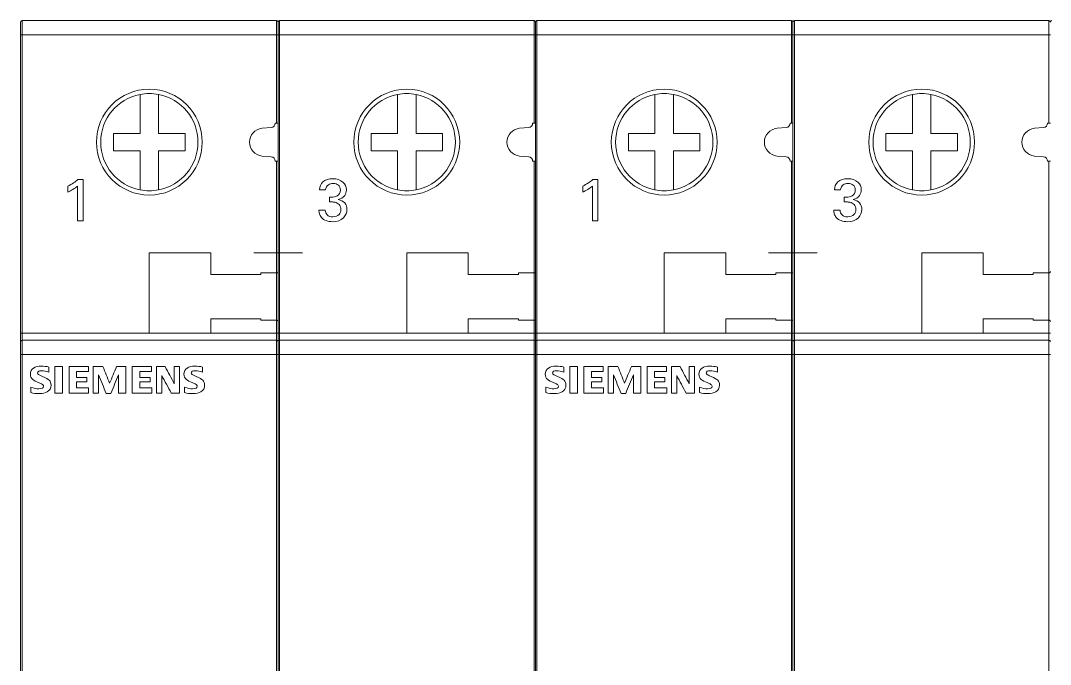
# Model space of a CAD drawing. Header units: millimetres. Extents: x -5035 to 14510, y -7775 to 12.
# Drawn here: x 1154.4 to 1226.4, y -2109.5 to -2064.5 of the extents above; entities that cross this region are included whole.
import ezdxf

# ---------------------------------------------------------------- set-up
doc = ezdxf.new("R2010")
doc.units = ezdxf.units.MM
doc.layers.add('eProC - L2', color=41, linetype='Continuous', lineweight=20)

msp = doc.modelspace()

# ---------------------------------------------------------------- linework, layer by layer
at = {"layer": 'eProC - L2'}
for p, q in [((1154.383, -2065.457), (1154.383, -2064.557)), ((1154.483, -2065.457), (1154.483, -2064.457)), ((1172.283, -2064.457), (1154.483, -2064.457)), ((1172.283, -2064.457), (1172.283, -2065.457)), ((1172.383, -2065.457), (1172.383, -2064.557)), ((1172.483, -2065.457), (1172.483, -2064.457)), ((1190.283, -2064.457), (1172.483, -2064.457)), ((1190.283, -2064.457), (1190.283, -2065.457)), ((1190.383, -2065.457), (1190.383, -2064.557)), ((1190.383, -2065.457), (1190.383, -2064.557)), ((1190.483, -2065.457), (1190.483, -2064.457)), ((1208.283, -2064.457), (1190.483, -2064.457)), ((1208.283, -2064.457), (1208.283, -2065.457)), ((1208.383, -2065.457), (1208.383, -2064.557)), ((1208.483, -2065.457), (1208.483, -2064.457)), ((1226.283, -2064.457), (1208.483, -2064.457)), ((1226.283, -2064.457), (1226.283, -2065.457)), ((1154.383, -2065.457), (1154.483, -2065.457)), ((1154.383, -2086.307), (1154.383, -2065.457)), ((1154.483, -2086.307), (1154.483, -2065.457)), ((1172.283, -2065.457), (1154.483, -2065.457)), ((1172.283, -2065.457), (1172.283, -2071.631)), ((1172.383, -2065.457), (1172.283, -2065.457)), ((1172.383, -2065.457), (1172.383, -2071.631)), ((1172.383, -2065.457), (1172.483, -2065.457)), ((1172.483, -2086.307), (1172.483, -2065.457)), ((1190.283, -2065.457), (1172.483, -2065.457)), ((1190.283, -2065.457), (1190.283, -2071.631)), ((1190.383, -2065.457), (1190.283, -2065.457)), ((1190.383, -2065.457), (1190.383, -2071.631)), ((1190.383, -2065.457), (1190.483, -2065.457)), ((1190.383, -2086.307), (1190.383, -2065.457)), ((1190.483, -2086.307), (1190.483, -2065.457)), ((1208.283, -2065.457), (1190.483, -2065.457)), ((1208.283, -2065.457), (1208.283, -2071.631)), ((1208.383, -2065.457), (1208.283, -2065.457)), ((1208.383, -2065.457), (1208.383, -2071.631)), ((1208.383, -2065.457), (1208.483, -2065.457)), ((1208.483, -2086.307), (1208.483, -2065.457)), ((1226.283, -2065.457), (1208.483, -2065.457)), ((1226.283, -2065.457), (1226.283, -2071.631)), ((1226.383, -2065.457), (1226.283, -2065.457)), ((1162.733, -2072.357), (1162.733, -2069.619)), ((1164.033, -2069.619), (1164.033, -2072.357)), ((1180.733, -2072.357), (1180.733, -2069.619)), ((1182.033, -2069.619), (1182.033, -2072.357)), ((1198.733, -2072.357), (1198.733, -2069.619)), ((1200.033, -2069.619), (1200.033, -2072.357)), ((1216.733, -2072.357), (1216.733, -2069.619)), ((1218.033, -2069.619), (1218.033, -2072.357)), ((1171.273, -2071.985), (1171.909, -2071.93)), ((1172.183, -2071.631), (1172.283, -2071.631)), ((1172.383, -2071.631), (1172.283, -2071.631)), ((1172.383, -2074.282), (1172.383, -2071.631)), ((1189.273, -2071.985), (1189.909, -2071.93)), ((1190.183, -2071.631), (1190.283, -2071.631)), ((1190.383, -2071.631), (1190.283, -2071.631)), ((1190.383, -2074.282), (1190.383, -2071.631)), ((1207.273, -2071.985), (1207.909, -2071.93)), ((1208.183, -2071.631), (1208.283, -2071.631)), ((1208.383, -2071.631), (1208.283, -2071.631)), ((1208.383, -2074.282), (1208.383, -2071.631)), ((1225.273, -2071.985), (1225.909, -2071.93)), ((1226.183, -2071.631), (1226.283, -2071.631)), ((1226.383, -2071.631), (1226.283, -2071.631)), ((1160.883, -2072.357), (1162.733, -2072.357)), ((1160.883, -2073.557), (1160.883, -2072.357)), ((1164.033, -2072.357), (1165.883, -2072.357)), ((1165.883, -2072.357), (1165.883, -2073.557)), ((1178.883, -2072.357), (1180.733, -2072.357)), ((1178.883, -2073.557), (1178.883, -2072.357)), ((1182.033, -2072.357), (1183.883, -2072.357)), ((1183.883, -2072.357), (1183.883, -2073.557)), ((1196.883, -2072.357), (1198.733, -2072.357)), ((1196.883, -2073.557), (1196.883, -2072.357)), ((1200.033, -2072.357), (1201.883, -2072.357)), ((1201.883, -2072.357), (1201.883, -2073.557)), ((1214.883, -2072.357), (1216.733, -2072.357)), ((1214.883, -2073.557), (1214.883, -2072.357)), ((1218.033, -2072.357), (1219.883, -2072.357)), ((1219.883, -2072.357), (1219.883, -2073.557)), ((1162.733, -2073.557), (1160.883, -2073.557)), ((1162.733, -2076.294), (1162.733, -2073.557)), ((1164.033, -2073.557), (1164.033, -2076.294)), ((1165.883, -2073.557), (1164.033, -2073.557)), ((1180.733, -2073.557), (1178.883, -2073.557)), ((1180.733, -2076.294), (1180.733, -2073.557)), ((1182.033, -2073.557), (1182.033, -2076.294)), ((1183.883, -2073.557), (1182.033, -2073.557)), ((1198.733, -2073.557), (1196.883, -2073.557)), ((1198.733, -2076.294), (1198.733, -2073.557)), ((1200.033, -2073.557), (1200.033, -2076.294)), ((1201.883, -2073.557), (1200.033, -2073.557)), ((1216.733, -2073.557), (1214.883, -2073.557)), ((1216.733, -2076.294), (1216.733, -2073.557)), ((1218.033, -2073.557), (1218.033, -2076.294)), ((1219.883, -2073.557), (1218.033, -2073.557)), ((1171.909, -2073.983), (1171.273, -2073.928)), ((1172.183, -2074.282), (1172.283, -2074.282)), ((1172.283, -2074.282), (1172.283, -2082.107)), ((1172.283, -2074.282), (1172.383, -2074.282)), ((1172.383, -2074.282), (1172.383, -2082.007)), ((1189.909, -2073.983), (1189.273, -2073.928)), ((1190.183, -2074.282), (1190.283, -2074.282)), ((1190.283, -2074.282), (1190.383, -2074.282)), ((1190.283, -2074.282), (1190.283, -2082.107)), ((1190.383, -2074.282), (1190.383, -2082.007)), ((1207.909, -2073.983), (1207.273, -2073.928)), ((1208.183, -2074.282), (1208.283, -2074.282)), ((1208.283, -2074.282), (1208.283, -2082.107)), ((1208.283, -2074.282), (1208.383, -2074.282)), ((1208.383, -2074.282), (1208.383, -2082.007)), ((1225.909, -2073.983), (1225.273, -2073.928)), ((1226.183, -2074.282), (1226.283, -2074.282)), ((1226.283, -2074.282), (1226.383, -2074.282)), ((1226.283, -2074.282), (1226.283, -2082.107)), ((1163.383, -2080.707), (1167.683, -2080.707)), ((1163.383, -2086.307), (1163.383, -2080.707)), ((1167.683, -2080.707), (1167.683, -2082.207)), ((1170.683, -2080.707), (1174.083, -2080.707)), ((1181.383, -2080.707), (1185.683, -2080.707)), ((1181.383, -2086.307), (1181.383, -2080.707)), ((1185.683, -2080.707), (1185.683, -2082.207)), ((1199.383, -2080.707), (1203.683, -2080.707)), ((1199.383, -2086.307), (1199.383, -2080.707)), ((1203.683, -2080.707), (1203.683, -2082.207)), ((1206.683, -2080.707), (1210.083, -2080.707)), ((1217.383, -2080.707), (1221.683, -2080.707)), ((1217.383, -2086.307), (1217.383, -2080.707)), ((1221.683, -2080.707), (1221.683, -2082.207)), ((1167.683, -2082.207), (1171.183, -2082.207)), ((1171.183, -2082.107), (1172.283, -2082.107)), ((1171.183, -2082.207), (1171.183, -2082.107)), ((1172.283, -2082.107), (1172.283, -2085.407)), ((1172.383, -2085.507), (1172.383, -2082.007)), ((1185.683, -2082.207), (1189.183, -2082.207)), ((1189.183, -2082.107), (1190.283, -2082.107)), ((1189.183, -2082.207), (1189.183, -2082.107)), ((1190.283, -2082.107), (1190.283, -2085.407)), ((1190.383, -2085.507), (1190.383, -2082.007)), ((1203.683, -2082.207), (1207.183, -2082.207)), ((1207.183, -2082.107), (1208.283, -2082.107)), ((1207.183, -2082.207), (1207.183, -2082.107)), ((1208.283, -2082.107), (1208.283, -2085.407)), ((1208.383, -2085.507), (1208.383, -2082.007)), ((1221.683, -2082.207), (1225.183, -2082.207)), ((1225.183, -2082.107), (1226.283, -2082.107)), ((1225.183, -2082.207), (1225.183, -2082.107)), ((1226.283, -2082.107), (1226.283, -2085.407)), ((1171.183, -2085.307), (1167.683, -2085.307)), ((1167.683, -2085.307), (1167.683, -2086.307)), ((1171.183, -2085.407), (1171.183, -2085.307)), ((1171.183, -2085.407), (1172.283, -2085.407)), ((1172.283, -2085.407), (1172.283, -2086.307)), ((1172.383, -2086.307), (1172.383, -2085.507)), ((1189.183, -2085.307), (1185.683, -2085.307)), ((1185.683, -2085.307), (1185.683, -2086.307)), ((1189.183, -2085.407), (1189.183, -2085.307)), ((1189.183, -2085.407), (1190.283, -2085.407)), ((1190.283, -2085.407), (1190.283, -2086.307)), ((1190.383, -2086.307), (1190.383, -2085.507)), ((1207.183, -2085.307), (1203.683, -2085.307)), ((1203.683, -2085.307), (1203.683, -2086.307)), ((1207.183, -2085.407), (1207.183, -2085.307)), ((1207.183, -2085.407), (1208.283, -2085.407)), ((1208.283, -2085.407), (1208.283, -2086.307)), ((1208.383, -2086.307), (1208.383, -2085.507)), ((1225.183, -2085.307), (1221.683, -2085.307)), ((1221.683, -2085.307), (1221.683, -2086.307)), ((1225.183, -2085.407), (1225.183, -2085.307)), ((1225.183, -2085.407), (1226.283, -2085.407)), ((1226.283, -2085.407), (1226.283, -2086.307)), ((1154.383, -2086.307), (1154.483, -2086.307)), ((1154.383, -2086.907), (1154.383, -2086.307)), ((1154.483, -2086.807), (1154.483, -2086.307)), ((1163.383, -2086.307), (1154.483, -2086.307)), ((1167.683, -2086.307), (1163.383, -2086.307)), ((1167.683, -2086.307), (1172.283, -2086.307)), ((1172.283, -2086.307), (1172.283, -2086.807)), ((1172.383, -2086.307), (1172.283, -2086.307)), ((1172.383, -2086.907), (1172.383, -2086.307)), ((1172.383, -2086.307), (1172.483, -2086.307)), ((1172.483, -2086.807), (1172.483, -2086.307)), ((1181.383, -2086.307), (1172.483, -2086.307)), ((1185.683, -2086.307), (1181.383, -2086.307)), ((1185.683, -2086.307), (1190.283, -2086.307)), ((1190.283, -2086.307), (1190.283, -2086.807)), ((1190.383, -2086.307), (1190.283, -2086.307)), ((1190.383, -2086.907), (1190.383, -2086.307)), ((1190.383, -2086.307), (1190.483, -2086.307)), ((1190.383, -2086.907), (1190.383, -2086.307)), ((1190.483, -2086.807), (1190.483, -2086.307)), ((1199.383, -2086.307), (1190.483, -2086.307)), ((1203.683, -2086.307), (1199.383, -2086.307)), ((1203.683, -2086.307), (1208.283, -2086.307)), ((1208.283, -2086.307), (1208.283, -2086.807)), ((1208.383, -2086.307), (1208.283, -2086.307)), ((1208.383, -2086.907), (1208.383, -2086.307)), ((1208.383, -2086.307), (1208.483, -2086.307)), ((1208.483, -2086.807), (1208.483, -2086.307)), ((1217.383, -2086.307), (1208.483, -2086.307)), ((1221.683, -2086.307), (1217.383, -2086.307)), ((1221.683, -2086.307), (1226.283, -2086.307)), ((1226.283, -2086.307), (1226.283, -2086.807)), ((1226.383, -2086.307), (1226.283, -2086.307)), ((1154.383, -2086.907), (1154.383, -2087.807)), ((1154.483, -2086.807), (1154.483, -2087.807)), ((1172.283, -2086.807), (1154.483, -2086.807)), ((1172.283, -2086.807), (1172.283, -2087.807)), ((1172.383, -2086.907), (1172.383, -2087.807)), ((1172.383, -2087.407), (1172.383, -2086.907)), ((1172.483, -2086.807), (1172.483, -2087.807)), ((1190.283, -2086.807), (1172.483, -2086.807)), ((1190.283, -2086.807), (1190.283, -2087.807)), ((1190.383, -2086.907), (1190.383, -2087.807)), ((1190.383, -2087.407), (1190.383, -2086.907)), ((1190.383, -2086.907), (1190.383, -2087.807)), ((1190.483, -2086.807), (1190.483, -2087.807)), ((1208.283, -2086.807), (1190.483, -2086.807)), ((1208.283, -2086.807), (1208.283, -2087.807)), ((1208.383, -2086.907), (1208.383, -2087.807)), ((1208.383, -2087.407), (1208.383, -2086.907)), ((1208.483, -2086.807), (1208.483, -2087.807)), ((1226.283, -2086.807), (1208.483, -2086.807)), ((1226.283, -2086.807), (1226.283, -2087.807)), ((1154.483, -2087.807), (1154.383, -2087.807)), ((1154.383, -2087.807), (1154.383, -2114.203)), ((1154.483, -2087.807), (1154.483, -2114.203)), ((1172.283, -2087.807), (1154.483, -2087.807)), ((1172.283, -2087.807), (1172.283, -2114.203)), ((1172.383, -2087.807), (1172.283, -2087.807)), ((1172.383, -2087.807), (1172.383, -2114.203)), ((1172.483, -2087.807), (1172.383, -2087.807)), ((1190.283, -2087.807), (1172.483, -2087.807)), ((1172.483, -2087.807), (1172.483, -2114.203)), ((1190.383, -2087.807), (1190.283, -2087.807)), ((1190.283, -2087.807), (1190.283, -2114.203)), ((1190.383, -2087.807), (1190.383, -2114.203)), ((1190.483, -2087.807), (1190.383, -2087.807)), ((1190.383, -2087.807), (1190.383, -2114.203)), ((1190.483, -2087.807), (1190.483, -2114.203)), ((1208.283, -2087.807), (1190.483, -2087.807)), ((1208.283, -2087.807), (1208.283, -2114.203)), ((1208.383, -2087.807), (1208.283, -2087.807)), ((1208.383, -2087.807), (1208.383, -2114.203)), ((1208.483, -2087.807), (1208.383, -2087.807)), ((1226.283, -2087.807), (1208.483, -2087.807)), ((1208.483, -2087.807), (1208.483, -2114.203)), ((1226.383, -2087.807), (1226.283, -2087.807)), ((1226.283, -2087.807), (1226.283, -2114.203))]:
    msp.add_line(p, q, dxfattribs=at)
at = {"layer": 'eProC - L2', "extrusion": (0, 0, -1)}
for centre, radius, start, end in [((-1154.483, -2064.557), 0.1, 359.99999, 90), ((-1172.483, -2064.557), 0.1, 359.99999, 90), ((-1190.483, -2064.557), 0.1, 359.99999, 90), ((-1208.483, -2064.557), 0.1, 359.99999, 90), ((-1226.483, -2064.557), 0.1, 359.99999, 90), ((-1163.383, -2072.957), 3.7, 270, 90), ((-1163.383, -2072.957), 3.7, 90, 270), ((-1181.383, -2072.957), 3.7, 270, 90), ((-1181.383, -2072.957), 3.7, 90, 270), ((-1199.383, -2072.957), 3.7, 270, 90), ((-1199.383, -2072.957), 3.7, 90, 270), ((-1217.383, -2072.957), 3.7, 270, 90), ((-1217.383, -2072.957), 3.7, 90, 270), ((-1171.358, -2072.957), 0.975, 275, 85), ((-1189.358, -2072.957), 0.975, 275, 85), ((-1207.358, -2072.957), 0.975, 275, 85), ((-1225.358, -2072.957), 0.975, 275, 85)]:
    msp.add_arc(centre, radius, start, end, dxfattribs=at)
at = {"layer": 'eProC - L2'}
for centre, radius, start, end in [((1172.283, -2064.557), 0.1, 359.99999, 90), ((1190.283, -2064.557), 0.1, 359.99999, 90), ((1208.283, -2064.557), 0.1, 359.99999, 90), ((1226.283, -2064.557), 0.1, 359.99999, 90), ((1163.383, -2072.957), 3.4, 101.02145, 258.97855), ((1163.383, -2072.957), 3.4, 90, 101.02145), ((1163.383, -2072.957), 3.4, 78.97855, 90), ((1163.383, -2072.957), 3.4, 281.02145, 78.97855), ((1181.383, -2072.957), 3.4, 101.02145, 258.97855), ((1181.383, -2072.957), 3.4, 90, 101.02145), ((1181.383, -2072.957), 3.4, 78.97855, 90), ((1181.383, -2072.957), 3.4, 281.02145, 78.97855), ((1199.383, -2072.957), 3.4, 101.02145, 258.97855), ((1199.383, -2072.957), 3.4, 90, 101.02145), ((1199.383, -2072.957), 3.4, 78.97855, 90), ((1199.383, -2072.957), 3.4, 281.02145, 78.97855), ((1217.383, -2072.957), 3.4, 101.02145, 258.97855), ((1217.383, -2072.957), 3.4, 90, 101.02145), ((1217.383, -2072.957), 3.4, 78.97855, 90), ((1217.383, -2072.957), 3.4, 281.02145, 78.97855), ((1171.883, -2071.631), 0.3, 275, 0), ((1189.883, -2071.631), 0.3, 275, 0), ((1207.883, -2071.631), 0.3, 275, 0), ((1225.883, -2071.631), 0.3, 275, 0), ((1171.883, -2074.282), 0.3, 0, 85), ((1189.883, -2074.282), 0.3, 0, 85), ((1207.883, -2074.282), 0.3, 0, 85), ((1225.883, -2074.282), 0.3, 0, 85), ((1163.383, -2072.957), 3.4, 258.97855, 270), ((1163.383, -2072.957), 3.4, 270, 281.02145), ((1181.383, -2072.957), 3.4, 258.97855, 270), ((1181.383, -2072.957), 3.4, 270, 281.02145), ((1199.383, -2072.957), 3.4, 258.97855, 270), ((1199.383, -2072.957), 3.4, 270, 281.02145), ((1217.383, -2072.957), 3.4, 258.97855, 270), ((1217.383, -2072.957), 3.4, 270, 281.02145), ((1154.483, -2086.907), 0.1, 90, 180), ((1172.283, -2086.907), 0.1, 0, 90), ((1172.483, -2086.907), 0.1, 90, 180), ((1190.283, -2086.907), 0.1, 0, 90), ((1190.483, -2086.907), 0.1, 90, 180), ((1208.283, -2086.907), 0.1, 0, 90), ((1208.483, -2086.907), 0.1, 90, 180), ((1226.283, -2086.907), 0.1, 0, 90)]:
    msp.add_arc(centre, radius, start, end, dxfattribs=at)
for points, knots in [([(1157.691, -2076.034), (1157.824, -2075.965), (1157.953, -2075.89), (1158.202, -2075.729), (1158.306, -2075.654), (1158.389, -2075.581)], [0, 0, 0, 0, 0.501776, 0.501776, 1, 1, 1, 1]), ([(1175.288, -2076.304), (1175.288, -2076.064), (1175.364, -2075.877), (1175.688, -2075.593), (1175.923, -2075.519), (1176.515, -2075.519), (1176.75, -2075.598), (1177.079, -2075.9), (1177.158, -2076.08), (1177.158, -2076.443), (1177.119, -2076.573), (1177.042, -2076.687)], [0, 0, 0, 0, 0.200556, 0.200556, 0.426813, 0.426813, 0.652489, 0.652489, 0.859393, 0.859393, 1, 1, 1, 1]), ([(1193.691, -2076.034), (1193.824, -2075.965), (1193.953, -2075.89), (1194.202, -2075.729), (1194.306, -2075.654), (1194.389, -2075.581)], [0, 0, 0, 0, 0.501776, 0.501776, 1, 1, 1, 1]), ([(1211.288, -2076.304), (1211.288, -2076.064), (1211.364, -2075.877), (1211.688, -2075.593), (1211.923, -2075.519), (1212.515, -2075.519), (1212.75, -2075.598), (1213.079, -2075.9), (1213.158, -2076.08), (1213.158, -2076.443), (1213.119, -2076.573), (1213.042, -2076.687)], [0, 0, 0, 0, 0.200556, 0.200556, 0.426813, 0.426813, 0.652489, 0.652489, 0.859393, 0.859393, 1, 1, 1, 1]), ([(1158.36, -2076.034), (1158.274, -2076.106), (1158.166, -2076.182), (1157.923, -2076.333), (1157.808, -2076.395), (1157.691, -2076.449)], [0, 0, 0, 0, 0.53539, 0.53539, 1, 1, 1, 1]), ([(1175.97, -2076.803), (1175.99, -2076.806), (1176.008, -2076.807), (1176.044, -2076.807), (1176.064, -2076.807), (1176.263, -2076.807), (1176.407, -2076.775), (1176.668, -2076.625), (1176.743, -2076.49), (1176.743, -2076.149), (1176.696, -2076.035), (1176.51, -2075.888), (1176.387, -2075.851), (1176.101, -2075.851), (1175.992, -2075.882), (1175.79, -2076.021), (1175.725, -2076.141), (1175.708, -2076.304)], [0, 0, 0, 0, 0.018503, 0.018503, 0.036236, 0.036236, 0.178706, 0.178706, 0.370379, 0.370379, 0.530631, 0.530631, 0.691523, 0.691523, 0.826388, 0.826388, 1, 1, 1, 1]), ([(1194.36, -2076.034), (1194.274, -2076.106), (1194.166, -2076.182), (1193.923, -2076.333), (1193.808, -2076.395), (1193.691, -2076.449)], [0, 0, 0, 0, 0.53539, 0.53539, 1, 1, 1, 1]), ([(1211.97, -2076.803), (1211.99, -2076.806), (1212.008, -2076.807), (1212.044, -2076.807), (1212.064, -2076.807), (1212.263, -2076.807), (1212.407, -2076.775), (1212.668, -2076.625), (1212.743, -2076.49), (1212.743, -2076.149), (1212.696, -2076.035), (1212.51, -2075.888), (1212.387, -2075.851), (1212.101, -2075.851), (1211.992, -2075.882), (1211.79, -2076.021), (1211.725, -2076.141), (1211.708, -2076.304)], [0, 0, 0, 0, 0.018503, 0.018503, 0.036236, 0.036236, 0.178706, 0.178706, 0.370379, 0.370379, 0.530631, 0.530631, 0.691523, 0.691523, 0.826388, 0.826388, 1, 1, 1, 1]), ([(1176.585, -2076.974), (1176.789, -2077.001), (1176.943, -2077.079), (1177.148, -2077.337), (1177.199, -2077.491), (1177.199, -2077.893), (1177.118, -2078.084), (1176.768, -2078.427), (1176.518, -2078.519), (1176.036, -2078.519), (1175.886, -2078.495), (1175.617, -2078.401), (1175.504, -2078.325), (1175.413, -2078.22)], [0, 0, 0, 0, 0.164245, 0.164245, 0.328491, 0.328491, 0.530159, 0.530159, 0.759282, 0.759282, 0.879641, 0.879641, 1, 1, 1, 1]), ([(1176.368, -2077.16), (1176.291, -2077.146), (1176.208, -2077.14), (1176.07, -2077.14), (1176.02, -2077.14), (1175.97, -2077.14)], [0, 0, 0, 0, 0.638532, 0.638532, 1, 1, 1, 1]), ([(1212.585, -2076.974), (1212.789, -2077.001), (1212.943, -2077.079), (1213.148, -2077.337), (1213.199, -2077.491), (1213.199, -2077.893), (1213.118, -2078.084), (1212.768, -2078.427), (1212.518, -2078.519), (1212.036, -2078.519), (1211.886, -2078.495), (1211.617, -2078.401), (1211.504, -2078.325), (1211.413, -2078.22)], [0, 0, 0, 0, 0.164245, 0.164245, 0.328491, 0.328491, 0.530159, 0.530159, 0.759282, 0.759282, 0.879641, 0.879641, 1, 1, 1, 1]), ([(1212.368, -2077.16), (1212.291, -2077.146), (1212.208, -2077.14), (1212.07, -2077.14), (1212.02, -2077.14), (1211.97, -2077.14)], [0, 0, 0, 0, 0.638532, 0.638532, 1, 1, 1, 1]), ([(1175.683, -2077.709), (1175.683, -2077.85), (1175.728, -2077.964), (1175.908, -2078.136), (1176.039, -2078.178), (1176.399, -2078.178), (1176.544, -2078.126), (1176.739, -2077.927), (1176.784, -2077.808), (1176.784, -2077.526), (1176.741, -2077.41), (1176.655, -2077.318)], [0, 0, 0, 0, 0.196643, 0.196643, 0.394157, 0.394157, 0.611861, 0.611861, 0.806454, 0.806454, 1, 1, 1, 1]), ([(1211.683, -2077.709), (1211.683, -2077.85), (1211.728, -2077.964), (1211.908, -2078.136), (1212.039, -2078.178), (1212.399, -2078.178), (1212.544, -2078.126), (1212.739, -2077.927), (1212.784, -2077.808), (1212.784, -2077.526), (1212.741, -2077.41), (1212.655, -2077.318)], [0, 0, 0, 0, 0.196643, 0.196643, 0.394157, 0.394157, 0.611861, 0.611861, 0.806454, 0.806454, 1, 1, 1, 1]), ([(1155.943, -2089.928), (1155.907, -2089.894), (1155.822, -2089.85), (1155.456, -2089.701), (1155.305, -2089.624), (1155.121, -2089.47), (1155.065, -2089.345), (1155.065, -2089), (1155.139, -2088.854), (1155.423, -2088.664), (1155.604, -2088.619), (1156.017, -2088.619), (1156.194, -2088.642), (1156.365, -2088.688)], [0, 0, 0, 0, 0.068404, 0.068404, 0.185944, 0.185944, 0.377732, 0.377732, 0.616087, 0.616087, 0.829524, 0.829524, 1, 1, 1, 1]), ([(1166.683, -2089.928), (1166.646, -2089.894), (1166.562, -2089.85), (1166.196, -2089.698), (1166.044, -2089.624), (1165.863, -2089.469), (1165.805, -2089.345), (1165.805, -2089), (1165.88, -2088.854), (1166.164, -2088.664), (1166.346, -2088.619), (1166.758, -2088.619), (1166.935, -2088.642), (1167.105, -2088.688)], [0, 0, 0, 0, 0.0657, 0.0657, 0.181232, 0.181232, 0.373583, 0.373583, 0.612639, 0.612639, 0.827788, 0.827788, 1, 1, 1, 1]), ([(1191.943, -2089.928), (1191.907, -2089.894), (1191.822, -2089.85), (1191.456, -2089.701), (1191.305, -2089.624), (1191.121, -2089.47), (1191.065, -2089.345), (1191.065, -2089), (1191.139, -2088.854), (1191.423, -2088.664), (1191.604, -2088.619), (1192.017, -2088.619), (1192.194, -2088.642), (1192.365, -2088.688)], [0, 0, 0, 0, 0.068404, 0.068404, 0.185944, 0.185944, 0.377732, 0.377732, 0.616087, 0.616087, 0.829524, 0.829524, 1, 1, 1, 1]), ([(1202.683, -2089.928), (1202.646, -2089.894), (1202.562, -2089.85), (1202.196, -2089.698), (1202.044, -2089.624), (1201.863, -2089.469), (1201.805, -2089.345), (1201.805, -2089), (1201.88, -2088.854), (1202.164, -2088.664), (1202.346, -2088.619), (1202.758, -2088.619), (1202.935, -2088.642), (1203.105, -2088.688)], [0, 0, 0, 0, 0.0657, 0.0657, 0.181232, 0.181232, 0.373583, 0.373583, 0.612639, 0.612639, 0.827788, 0.827788, 1, 1, 1, 1]), ([(1156.365, -2089.047), (1156.177, -2088.975), (1156.01, -2088.94), (1155.671, -2088.94), (1155.573, -2088.995), (1155.573, -2089.15), (1155.595, -2089.185), (1155.673, -2089.236), (1155.768, -2089.281), (1156.156, -2089.447), (1156.309, -2089.535), (1156.468, -2089.694), (1156.51, -2089.806), (1156.51, -2090.16), (1156.422, -2090.319), (1156.107, -2090.503), (1155.924, -2090.545), (1155.482, -2090.545), (1155.284, -2090.522), (1155.103, -2090.477)], [0, 0, 0, 0, 0.132138, 0.132138, 0.309517, 0.309517, 0.37937, 0.37937, 0.436555, 0.436555, 0.523112, 0.523112, 0.622279, 0.622279, 0.773641, 0.773641, 0.890975, 0.890975, 1, 1, 1, 1]), ([(1167.105, -2089.047), (1166.92, -2088.975), (1166.753, -2088.94), (1166.411, -2088.94), (1166.314, -2088.995), (1166.314, -2089.15), (1166.335, -2089.186), (1166.413, -2089.237), (1166.508, -2089.281), (1166.896, -2089.447), (1167.049, -2089.535), (1167.209, -2089.694), (1167.251, -2089.806), (1167.251, -2090.16), (1167.162, -2090.319), (1166.848, -2090.504), (1166.665, -2090.545), (1166.223, -2090.545), (1166.025, -2090.522), (1165.843, -2090.477)], [0, 0, 0, 0, 0.128574, 0.128574, 0.298859, 0.298859, 0.366671, 0.366671, 0.424825, 0.424825, 0.512848, 0.512848, 0.613697, 0.613697, 0.767623, 0.767623, 0.888076, 0.888076, 1, 1, 1, 1]), ([(1192.365, -2089.047), (1192.177, -2088.975), (1192.01, -2088.94), (1191.671, -2088.94), (1191.573, -2088.995), (1191.573, -2089.15), (1191.595, -2089.185), (1191.673, -2089.236), (1191.768, -2089.281), (1192.156, -2089.447), (1192.309, -2089.535), (1192.468, -2089.694), (1192.51, -2089.806), (1192.51, -2090.16), (1192.422, -2090.319), (1192.107, -2090.503), (1191.924, -2090.545), (1191.482, -2090.545), (1191.284, -2090.522), (1191.103, -2090.477)], [0, 0, 0, 0, 0.132138, 0.132138, 0.309517, 0.309517, 0.37937, 0.37937, 0.436555, 0.436555, 0.523112, 0.523112, 0.622279, 0.622279, 0.773641, 0.773641, 0.890975, 0.890975, 1, 1, 1, 1]), ([(1203.105, -2089.047), (1202.92, -2088.975), (1202.753, -2088.94), (1202.411, -2088.94), (1202.314, -2088.995), (1202.314, -2089.15), (1202.335, -2089.186), (1202.413, -2089.237), (1202.508, -2089.281), (1202.896, -2089.447), (1203.049, -2089.535), (1203.209, -2089.694), (1203.251, -2089.806), (1203.251, -2090.16), (1203.162, -2090.319), (1202.848, -2090.504), (1202.665, -2090.545), (1202.223, -2090.545), (1202.025, -2090.522), (1201.843, -2090.477)], [0, 0, 0, 0, 0.128574, 0.128574, 0.298859, 0.298859, 0.366671, 0.366671, 0.424825, 0.424825, 0.512848, 0.512848, 0.613697, 0.613697, 0.767623, 0.767623, 0.888076, 0.888076, 1, 1, 1, 1]), ([(1155.103, -2090.102), (1155.318, -2090.171), (1155.506, -2090.205), (1155.882, -2090.205), (1155.99, -2090.148), (1155.99, -2089.99), (1155.974, -2089.956), (1155.943, -2089.928)], [0, 0, 0, 0, 0.350456, 0.350456, 0.827465, 0.827465, 1, 1, 1, 1]), ([(1165.843, -2090.102), (1166.06, -2090.171), (1166.247, -2090.205), (1166.622, -2090.205), (1166.73, -2090.148), (1166.73, -2089.99), (1166.715, -2089.956), (1166.683, -2089.928)], [0, 0, 0, 0, 0.349047, 0.349047, 0.827091, 0.827091, 1, 1, 1, 1]), ([(1191.103, -2090.102), (1191.318, -2090.171), (1191.506, -2090.205), (1191.882, -2090.205), (1191.99, -2090.148), (1191.99, -2089.99), (1191.974, -2089.956), (1191.943, -2089.928)], [0, 0, 0, 0, 0.350456, 0.350456, 0.827465, 0.827465, 1, 1, 1, 1]), ([(1201.843, -2090.102), (1202.06, -2090.171), (1202.247, -2090.205), (1202.622, -2090.205), (1202.73, -2090.148), (1202.73, -2089.99), (1202.715, -2089.956), (1202.683, -2089.928)], [0, 0, 0, 0, 0.349047, 0.349047, 0.827091, 0.827091, 1, 1, 1, 1])]:
    msp.add_open_spline(points, degree=3, knots=knots, dxfattribs=at)
for points in [[(1158.389, -2075.581), (1158.509, -2075.581), (1158.63, -2075.581), (1158.75, -2075.581)], [(1158.75, -2075.581), (1158.75, -2076.54), (1158.75, -2077.498), (1158.75, -2078.457)], [(1194.389, -2075.581), (1194.509, -2075.581), (1194.63, -2075.581), (1194.75, -2075.581)], [(1194.75, -2075.581), (1194.75, -2076.54), (1194.75, -2077.498), (1194.75, -2078.457)], [(1157.691, -2076.449), (1157.691, -2076.311), (1157.691, -2076.172), (1157.691, -2076.034)], [(1158.36, -2078.457), (1158.36, -2077.649), (1158.36, -2076.842), (1158.36, -2076.034)], [(1175.708, -2076.304), (1175.568, -2076.304), (1175.428, -2076.304), (1175.288, -2076.304)], [(1193.691, -2076.449), (1193.691, -2076.311), (1193.691, -2076.172), (1193.691, -2076.034)], [(1194.36, -2078.457), (1194.36, -2077.649), (1194.36, -2076.842), (1194.36, -2076.034)], [(1211.708, -2076.304), (1211.568, -2076.304), (1211.428, -2076.304), (1211.288, -2076.304)], [(1175.97, -2077.14), (1175.97, -2077.027), (1175.97, -2076.915), (1175.97, -2076.803)], [(1176.655, -2077.318), (1176.581, -2077.238), (1176.485, -2077.185), (1176.368, -2077.16)], [(1177.042, -2076.687), (1176.942, -2076.831), (1176.79, -2076.926), (1176.585, -2076.974)], [(1211.97, -2077.14), (1211.97, -2077.027), (1211.97, -2076.915), (1211.97, -2076.803)], [(1212.655, -2077.318), (1212.581, -2077.238), (1212.485, -2077.185), (1212.368, -2077.16)], [(1213.042, -2076.687), (1212.942, -2076.831), (1212.79, -2076.926), (1212.585, -2076.974)], [(1175.242, -2077.709), (1175.389, -2077.709), (1175.536, -2077.709), (1175.683, -2077.709)], [(1175.274, -2077.97), (1175.253, -2077.884), (1175.242, -2077.798), (1175.242, -2077.709)], [(1211.242, -2077.709), (1211.389, -2077.709), (1211.536, -2077.709), (1211.683, -2077.709)], [(1211.274, -2077.97), (1211.253, -2077.884), (1211.242, -2077.798), (1211.242, -2077.709)], [(1158.75, -2078.457), (1158.62, -2078.457), (1158.49, -2078.457), (1158.36, -2078.457)], [(1175.413, -2078.22), (1175.341, -2078.139), (1175.294, -2078.056), (1175.274, -2077.97)], [(1194.75, -2078.457), (1194.62, -2078.457), (1194.49, -2078.457), (1194.36, -2078.457)], [(1211.413, -2078.22), (1211.341, -2078.139), (1211.294, -2078.056), (1211.274, -2077.97)], [(1172.383, -2082.007), (1172.383, -2082.01), (1172.382, -2082.016), (1172.381, -2082.027), (1172.378, -2082.037), (1172.375, -2082.047), (1172.37, -2082.057), (1172.363, -2082.066), (1172.356, -2082.075), (1172.347, -2082.083), (1172.337, -2082.091), (1172.326, -2082.097), (1172.313, -2082.102), (1172.299, -2082.106), (1172.288, -2082.107), (1172.283, -2082.107)], [(1190.383, -2082.007), (1190.383, -2082.01), (1190.382, -2082.016), (1190.381, -2082.027), (1190.378, -2082.037), (1190.375, -2082.047), (1190.37, -2082.057), (1190.363, -2082.066), (1190.356, -2082.075), (1190.347, -2082.083), (1190.337, -2082.091), (1190.326, -2082.097), (1190.313, -2082.102), (1190.299, -2082.106), (1190.288, -2082.107), (1190.283, -2082.107)], [(1208.383, -2082.007), (1208.383, -2082.01), (1208.382, -2082.016), (1208.381, -2082.027), (1208.378, -2082.037), (1208.375, -2082.047), (1208.37, -2082.057), (1208.363, -2082.066), (1208.356, -2082.075), (1208.347, -2082.083), (1208.337, -2082.091), (1208.326, -2082.097), (1208.313, -2082.102), (1208.299, -2082.106), (1208.288, -2082.107), (1208.283, -2082.107)], [(1226.383, -2082.007), (1226.383, -2082.01), (1226.382, -2082.016), (1226.381, -2082.027), (1226.378, -2082.037), (1226.375, -2082.047), (1226.37, -2082.057), (1226.363, -2082.066), (1226.356, -2082.075), (1226.347, -2082.083), (1226.337, -2082.091), (1226.326, -2082.097), (1226.313, -2082.102), (1226.299, -2082.106), (1226.288, -2082.107), (1226.283, -2082.107)], [(1172.383, -2085.507), (1172.383, -2085.503), (1172.382, -2085.497), (1172.381, -2085.486), (1172.378, -2085.476), (1172.375, -2085.466), (1172.37, -2085.456), (1172.363, -2085.447), (1172.356, -2085.438), (1172.347, -2085.43), (1172.337, -2085.422), (1172.326, -2085.416), (1172.313, -2085.411), (1172.299, -2085.407), (1172.288, -2085.407), (1172.283, -2085.407)], [(1190.383, -2085.507), (1190.383, -2085.503), (1190.382, -2085.497), (1190.381, -2085.486), (1190.378, -2085.476), (1190.375, -2085.466), (1190.37, -2085.456), (1190.363, -2085.447), (1190.356, -2085.438), (1190.347, -2085.43), (1190.337, -2085.422), (1190.326, -2085.416), (1190.313, -2085.411), (1190.299, -2085.407), (1190.288, -2085.407), (1190.283, -2085.407)], [(1208.383, -2085.507), (1208.383, -2085.503), (1208.382, -2085.497), (1208.381, -2085.486), (1208.378, -2085.476), (1208.375, -2085.466), (1208.37, -2085.456), (1208.363, -2085.447), (1208.356, -2085.438), (1208.347, -2085.43), (1208.337, -2085.422), (1208.326, -2085.416), (1208.313, -2085.411), (1208.299, -2085.407), (1208.288, -2085.407), (1208.283, -2085.407)], [(1226.383, -2085.507), (1226.383, -2085.503), (1226.382, -2085.497), (1226.381, -2085.486), (1226.378, -2085.476), (1226.375, -2085.466), (1226.37, -2085.456), (1226.363, -2085.447), (1226.356, -2085.438), (1226.347, -2085.43), (1226.337, -2085.422), (1226.326, -2085.416), (1226.313, -2085.411), (1226.299, -2085.407), (1226.288, -2085.407), (1226.283, -2085.407)], [(1156.365, -2088.688), (1156.365, -2088.808), (1156.365, -2088.927), (1156.365, -2089.047)], [(1156.782, -2090.507), (1156.782, -2089.888), (1156.782, -2089.269), (1156.782, -2088.65)], [(1156.782, -2088.65), (1156.961, -2088.65), (1157.141, -2088.65), (1157.32, -2088.65)], [(1157.32, -2088.65), (1157.32, -2089.269), (1157.32, -2089.888), (1157.32, -2090.507)], [(1157.772, -2088.65), (1158.223, -2088.65), (1158.673, -2088.65), (1159.124, -2088.65)], [(1157.772, -2090.507), (1157.772, -2089.888), (1157.772, -2089.269), (1157.772, -2088.65)], [(1159.124, -2088.65), (1159.124, -2088.763), (1159.124, -2088.876), (1159.124, -2088.99)], [(1159.466, -2088.65), (1159.692, -2088.65), (1159.918, -2088.65), (1160.144, -2088.65)], [(1159.466, -2090.507), (1159.466, -2089.888), (1159.466, -2089.269), (1159.466, -2088.65)], [(1160.144, -2088.65), (1160.299, -2089.038), (1160.454, -2089.427), (1160.609, -2089.815)], [(1160.609, -2089.815), (1160.769, -2089.427), (1160.93, -2089.038), (1161.091, -2088.65)], [(1161.091, -2088.65), (1161.306, -2088.65), (1161.522, -2088.65), (1161.737, -2088.65)], [(1161.737, -2088.65), (1161.737, -2089.269), (1161.737, -2089.888), (1161.737, -2090.507)], [(1162.192, -2088.65), (1162.642, -2088.65), (1163.092, -2088.65), (1163.542, -2088.65)], [(1162.192, -2090.507), (1162.192, -2089.888), (1162.192, -2089.269), (1162.192, -2088.65)], [(1163.542, -2088.65), (1163.542, -2088.763), (1163.542, -2088.876), (1163.542, -2088.99)], [(1163.882, -2088.65), (1164.084, -2088.65), (1164.287, -2088.65), (1164.49, -2088.65)], [(1163.882, -2090.507), (1163.882, -2089.888), (1163.882, -2089.269), (1163.882, -2088.65)], [(1164.49, -2088.65), (1164.703, -2089.052), (1164.916, -2089.455), (1165.129, -2089.857)], [(1165.129, -2088.65), (1165.253, -2088.65), (1165.377, -2088.65), (1165.501, -2088.65)], [(1165.129, -2089.857), (1165.129, -2089.455), (1165.129, -2089.052), (1165.129, -2088.65)], [(1165.501, -2088.65), (1165.501, -2089.269), (1165.501, -2089.888), (1165.501, -2090.507)], [(1167.105, -2088.688), (1167.105, -2088.808), (1167.105, -2088.927), (1167.105, -2089.047)], [(1192.365, -2088.688), (1192.365, -2088.808), (1192.365, -2088.927), (1192.365, -2089.047)], [(1192.782, -2090.507), (1192.782, -2089.888), (1192.782, -2089.269), (1192.782, -2088.65)], [(1192.782, -2088.65), (1192.961, -2088.65), (1193.141, -2088.65), (1193.32, -2088.65)], [(1193.32, -2088.65), (1193.32, -2089.269), (1193.32, -2089.888), (1193.32, -2090.507)], [(1193.772, -2088.65), (1194.223, -2088.65), (1194.673, -2088.65), (1195.124, -2088.65)], [(1193.772, -2090.507), (1193.772, -2089.888), (1193.772, -2089.269), (1193.772, -2088.65)], [(1195.124, -2088.65), (1195.124, -2088.763), (1195.124, -2088.876), (1195.124, -2088.99)], [(1195.466, -2088.65), (1195.692, -2088.65), (1195.918, -2088.65), (1196.144, -2088.65)], [(1195.466, -2090.507), (1195.466, -2089.888), (1195.466, -2089.269), (1195.466, -2088.65)], [(1196.144, -2088.65), (1196.299, -2089.038), (1196.454, -2089.427), (1196.609, -2089.815)], [(1196.609, -2089.815), (1196.769, -2089.427), (1196.93, -2089.038), (1197.091, -2088.65)], [(1197.091, -2088.65), (1197.306, -2088.65), (1197.522, -2088.65), (1197.737, -2088.65)], [(1197.737, -2088.65), (1197.737, -2089.269), (1197.737, -2089.888), (1197.737, -2090.507)], [(1198.192, -2088.65), (1198.642, -2088.65), (1199.092, -2088.65), (1199.542, -2088.65)], [(1198.192, -2090.507), (1198.192, -2089.888), (1198.192, -2089.269), (1198.192, -2088.65)], [(1199.542, -2088.65), (1199.542, -2088.763), (1199.542, -2088.876), (1199.542, -2088.99)], [(1199.882, -2088.65), (1200.084, -2088.65), (1200.287, -2088.65), (1200.49, -2088.65)], [(1199.882, -2090.507), (1199.882, -2089.888), (1199.882, -2089.269), (1199.882, -2088.65)], [(1200.49, -2088.65), (1200.703, -2089.052), (1200.916, -2089.455), (1201.129, -2089.857)], [(1201.129, -2088.65), (1201.253, -2088.65), (1201.377, -2088.65), (1201.501, -2088.65)], [(1201.129, -2089.857), (1201.129, -2089.455), (1201.129, -2089.052), (1201.129, -2088.65)], [(1201.501, -2088.65), (1201.501, -2089.269), (1201.501, -2089.888), (1201.501, -2090.507)], [(1203.105, -2088.688), (1203.105, -2088.808), (1203.105, -2088.927), (1203.105, -2089.047)], [(1158.293, -2088.99), (1158.293, -2089.128), (1158.293, -2089.267), (1158.293, -2089.406)], [(1159.124, -2088.99), (1158.847, -2088.99), (1158.57, -2088.99), (1158.293, -2088.99)], [(1158.293, -2089.406), (1158.534, -2089.406), (1158.775, -2089.406), (1159.017, -2089.406)], [(1159.017, -2089.406), (1159.017, -2089.508), (1159.017, -2089.61), (1159.017, -2089.713)], [(1159.839, -2089.238), (1159.839, -2089.661), (1159.839, -2090.084), (1159.839, -2090.507)], [(1160.365, -2090.525), (1160.19, -2090.096), (1160.014, -2089.667), (1159.839, -2089.238)], [(1161.228, -2089.238), (1161.048, -2089.667), (1160.869, -2090.096), (1160.689, -2090.525)], [(1161.228, -2090.507), (1161.228, -2090.084), (1161.228, -2089.661), (1161.228, -2089.238)], [(1162.711, -2088.99), (1162.711, -2089.128), (1162.711, -2089.267), (1162.711, -2089.406)], [(1163.542, -2088.99), (1163.265, -2088.99), (1162.988, -2088.99), (1162.711, -2088.99)], [(1162.711, -2089.406), (1162.952, -2089.406), (1163.193, -2089.406), (1163.434, -2089.406)], [(1163.434, -2089.406), (1163.434, -2089.508), (1163.434, -2089.61), (1163.434, -2089.713)], [(1164.254, -2089.282), (1164.254, -2089.69), (1164.254, -2090.099), (1164.254, -2090.507)], [(1164.914, -2090.507), (1164.694, -2090.099), (1164.474, -2089.69), (1164.254, -2089.282)], [(1194.293, -2088.99), (1194.293, -2089.128), (1194.293, -2089.267), (1194.293, -2089.406)], [(1195.124, -2088.99), (1194.847, -2088.99), (1194.57, -2088.99), (1194.293, -2088.99)], [(1194.293, -2089.406), (1194.534, -2089.406), (1194.775, -2089.406), (1195.017, -2089.406)], [(1195.017, -2089.406), (1195.017, -2089.508), (1195.017, -2089.61), (1195.017, -2089.713)], [(1195.839, -2089.238), (1195.839, -2089.661), (1195.839, -2090.084), (1195.839, -2090.507)], [(1196.365, -2090.525), (1196.19, -2090.096), (1196.014, -2089.667), (1195.839, -2089.238)], [(1197.228, -2089.238), (1197.048, -2089.667), (1196.869, -2090.096), (1196.689, -2090.525)], [(1197.228, -2090.507), (1197.228, -2090.084), (1197.228, -2089.661), (1197.228, -2089.238)], [(1198.711, -2088.99), (1198.711, -2089.128), (1198.711, -2089.267), (1198.711, -2089.406)], [(1199.542, -2088.99), (1199.265, -2088.99), (1198.988, -2088.99), (1198.711, -2088.99)], [(1198.711, -2089.406), (1198.952, -2089.406), (1199.193, -2089.406), (1199.434, -2089.406)], [(1199.434, -2089.406), (1199.434, -2089.508), (1199.434, -2089.61), (1199.434, -2089.713)], [(1200.254, -2089.282), (1200.254, -2089.69), (1200.254, -2090.099), (1200.254, -2090.507)], [(1200.914, -2090.507), (1200.694, -2090.099), (1200.474, -2089.69), (1200.254, -2089.282)], [(1155.103, -2090.477), (1155.103, -2090.352), (1155.103, -2090.227), (1155.103, -2090.102)], [(1158.293, -2089.713), (1158.293, -2089.858), (1158.293, -2090.004), (1158.293, -2090.149)], [(1159.017, -2089.713), (1158.775, -2089.713), (1158.534, -2089.713), (1158.293, -2089.713)], [(1158.293, -2090.149), (1158.576, -2090.149), (1158.859, -2090.149), (1159.142, -2090.149)], [(1159.142, -2090.149), (1159.142, -2090.268), (1159.142, -2090.388), (1159.142, -2090.507)], [(1163.434, -2089.713), (1163.193, -2089.713), (1162.952, -2089.713), (1162.711, -2089.713)], [(1162.711, -2089.713), (1162.711, -2089.858), (1162.711, -2090.004), (1162.711, -2090.149)], [(1162.711, -2090.149), (1162.994, -2090.149), (1163.278, -2090.149), (1163.562, -2090.149)], [(1163.562, -2090.149), (1163.562, -2090.268), (1163.562, -2090.388), (1163.562, -2090.507)], [(1165.843, -2090.477), (1165.843, -2090.352), (1165.843, -2090.227), (1165.843, -2090.102)], [(1191.103, -2090.477), (1191.103, -2090.352), (1191.103, -2090.227), (1191.103, -2090.102)], [(1194.293, -2089.713), (1194.293, -2089.858), (1194.293, -2090.004), (1194.293, -2090.149)], [(1195.017, -2089.713), (1194.775, -2089.713), (1194.534, -2089.713), (1194.293, -2089.713)], [(1194.293, -2090.149), (1194.576, -2090.149), (1194.859, -2090.149), (1195.142, -2090.149)], [(1195.142, -2090.149), (1195.142, -2090.268), (1195.142, -2090.388), (1195.142, -2090.507)], [(1199.434, -2089.713), (1199.193, -2089.713), (1198.952, -2089.713), (1198.711, -2089.713)], [(1198.711, -2089.713), (1198.711, -2089.858), (1198.711, -2090.004), (1198.711, -2090.149)], [(1198.711, -2090.149), (1198.994, -2090.149), (1199.278, -2090.149), (1199.562, -2090.149)], [(1199.562, -2090.149), (1199.562, -2090.268), (1199.562, -2090.388), (1199.562, -2090.507)], [(1201.843, -2090.477), (1201.843, -2090.352), (1201.843, -2090.227), (1201.843, -2090.102)], [(1157.32, -2090.507), (1157.141, -2090.507), (1156.961, -2090.507), (1156.782, -2090.507)], [(1159.142, -2090.507), (1158.685, -2090.507), (1158.229, -2090.507), (1157.772, -2090.507)], [(1159.839, -2090.507), (1159.715, -2090.507), (1159.59, -2090.507), (1159.466, -2090.507)], [(1160.689, -2090.525), (1160.581, -2090.525), (1160.473, -2090.525), (1160.365, -2090.525)], [(1161.737, -2090.507), (1161.568, -2090.507), (1161.398, -2090.507), (1161.228, -2090.507)], [(1163.562, -2090.507), (1163.105, -2090.507), (1162.648, -2090.507), (1162.192, -2090.507)], [(1164.254, -2090.507), (1164.13, -2090.507), (1164.006, -2090.507), (1163.882, -2090.507)], [(1165.501, -2090.507), (1165.306, -2090.507), (1165.11, -2090.507), (1164.914, -2090.507)], [(1193.32, -2090.507), (1193.141, -2090.507), (1192.961, -2090.507), (1192.782, -2090.507)], [(1195.142, -2090.507), (1194.685, -2090.507), (1194.229, -2090.507), (1193.772, -2090.507)], [(1195.839, -2090.507), (1195.715, -2090.507), (1195.59, -2090.507), (1195.466, -2090.507)], [(1196.689, -2090.525), (1196.581, -2090.525), (1196.473, -2090.525), (1196.365, -2090.525)], [(1197.737, -2090.507), (1197.568, -2090.507), (1197.398, -2090.507), (1197.228, -2090.507)], [(1199.562, -2090.507), (1199.105, -2090.507), (1198.648, -2090.507), (1198.192, -2090.507)], [(1200.254, -2090.507), (1200.13, -2090.507), (1200.006, -2090.507), (1199.882, -2090.507)], [(1201.501, -2090.507), (1201.306, -2090.507), (1201.11, -2090.507), (1200.914, -2090.507)]]:
    msp.add_open_spline(points, degree=3, dxfattribs=at)

doc.saveas('drawing.dxf')
